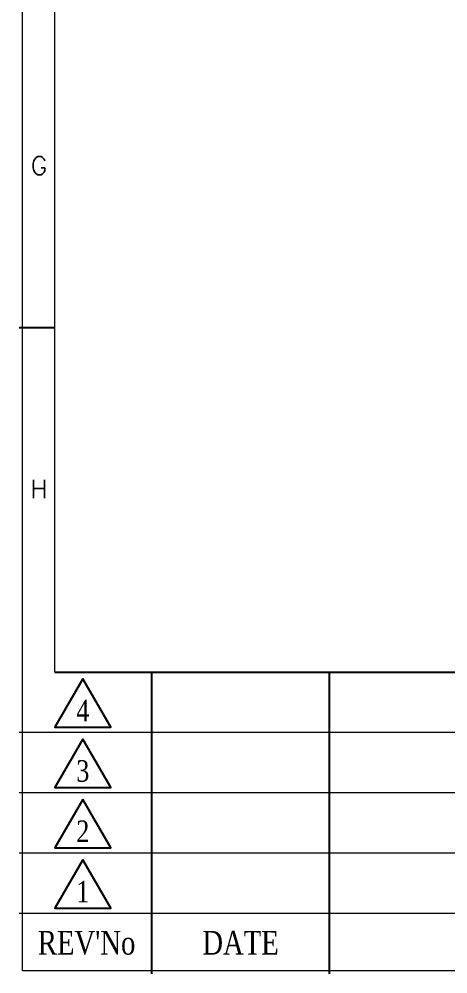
# Model space of a CAD drawing. Header units: millimetres. Extents: x 54 to 1685, y 68 to 1015.
# Drawn here: x 925.9 to 1005.5, y 431.6 to 608.8 of the extents above; entities that cross this region are included whole.
import ezdxf
from ezdxf.enums import TextEntityAlignment as Align

# ---------------------------------------------------------------- set-up
doc = ezdxf.new("R2010")
doc.units = ezdxf.units.MM
for name, color, linetype in [('10', 1, 'Continuous'), ('20', 2, 'Continuous'), ('30', 3, 'Continuous'), ('40', 7, 'Continuous'), ('70', 7, 'Continuous')]:
    doc.layers.add(name, color=color, linetype=linetype)
doc.styles.add('SIMPLEX', font='SIMPLEX.shx', dxfattribs={"bigfont": 'HBRDS.shx'})
doc.styles.add('SS', font='batang.ttc', dxfattribs={"width": 0.8})

msp = doc.modelspace()

# ---------------------------------------------------------------- linework, layer by layer
msp.add_line((932.544, 487.571), (1679.344, 487.571))
at = {"layer": '10', "color": 0}
for points in [[(937.791, 486.364), (932.595, 477.364), (942.987, 477.364)], [(937.791, 475.164), (932.595, 466.164), (942.987, 466.164)], [(937.791, 463.964), (932.595, 454.964), (942.987, 454.964)], [(937.791, 452.764), (932.595, 443.764), (942.987, 443.764)]]:
    msp.add_lwpolyline(points, close=True, dxfattribs=at)
at = {"layer": '20', "color": 0, "lineweight": 13}
msp.add_lwpolyline([(932.544, 487.571), (932.544, 964.971), (1679.344, 964.971), (1679.344, 432.171)], dxfattribs=at)
at = {"layer": '30', "color": 0}
msp.add_line((925.944, 551.571), (932.544, 551.571), dxfattribs=at)
at = {"layer": '40', "color": 0}
for p, q in [((950.475, 487.571), (950.475, 431.571)), ((983.475, 487.571), (983.475, 431.571))]:
    msp.add_line(p, q, dxfattribs=at)
at = {"layer": '40', "color": 0, "lineweight": 13}
for p, q in [((1205.944, 476.371), (925.944, 476.371)), ((1205.944, 465.171), (925.944, 465.171)), ((1205.944, 453.971), (925.944, 453.971)), ((1205.944, 442.771), (925.944, 442.771))]:
    msp.add_line(p, q, dxfattribs=at)
at = {"layer": '70', "color": 0, "lineweight": 13}
msp.add_lwpolyline([(1685.344, 432.171), (926.544, 432.171), (926.544, 970.971), (1685.344, 970.971)], close=True, dxfattribs=at)

# ---------------------------------------------------------------- texts
at = {"layer": '30', "color": 0, "style": 'SIMPLEX'}
for s, p in [('G', (929.644, 581.571)), ('H', (929.644, 521.571))]:
    msp.add_text(s, height=3.4, dxfattribs=at).set_placement(p, align=Align.MIDDLE)
at = {"layer": '40', "color": 0, "style": 'SS', "width": 0.8}
for s, height, p in [('4', 4, (937.765, 478.442)), ('3', 4, (937.765, 467.242)), ('2', 4, (937.765, 456.042)), ('1', 4, (937.765, 444.842)), ("REV'No", 4.4, (938.463, 435.153)), ('DATE', 4.4, (967.019, 435.153))]:
    msp.add_text(s, height=height, dxfattribs=at).set_placement(p, align=Align.CENTER)

doc.saveas('drawing.dxf')
